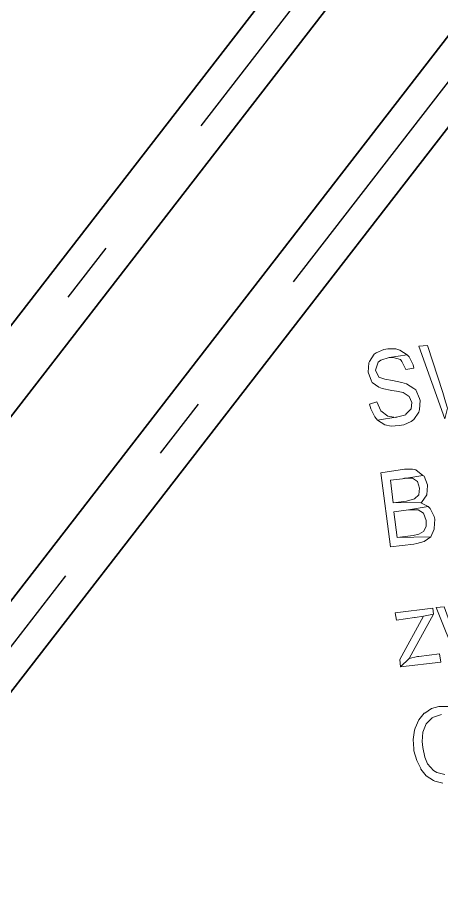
# Model space of a CAD drawing. Header units: metres. Extents: x 2713732.4 to 2713757.2, y 1226081.6 to 1226111.3.
# Drawn here: x 2713741.83 to 2713742.513, y 1226091.981 to 1226093.413 of the extents above; entities that cross this region are included whole.
import ezdxf

# ---------------------------------------------------------------- set-up
doc = ezdxf.new("R2010")
doc.units = ezdxf.units.M
doc.linetypes.add('DASHDOT', pattern=[1, 0.5, -0.25, 0, -0.25])
doc.layers.add('einlagen_boden_erstes_og', color=7, linetype='Continuous', true_color=0x000000)

msp = doc.modelspace()

# ---------------------------------------------------------------- linework, layer by layer
at = {"layer": 'einlagen_boden_erstes_og', "color": 1, "linetype": 'Continuous', "lineweight": 35, "true_color": 0xff0000, "extrusion": (0.000477202, 0.001815, 0.999998)}
for p, q in [((2713743.0695, 1226094.5313, -0.166), (2713740.7244, 1226091.5045, -0.1594)), ((2713743.1407, 1226094.4762, -0.1659), (2713740.7955, 1226091.4493, -0.1593)), ((2713743.2186, 1226094.2799, -0.1656), (2713740.972, 1226091.3802, -0.1592)), ((2713743.2898, 1226094.2247, -0.1655), (2713741.0432, 1226091.325, -0.1592))]:
    msp.add_line(p, q, dxfattribs=at)
at = {"layer": 'einlagen_boden_erstes_og', "color": 7, "linetype": 'DASHDOT', "lineweight": 25, "extrusion": (0.000477202, 0.001815, 0.999998)}
for p, q in [((2713743.1051, 1226094.5038, -0.1659), (2713740.76, 1226091.4769, -0.1593)), ((2713743.2542, 1226094.2523, -0.1655), (2713741.0076, 1226091.3526, -0.1592))]:
    msp.add_line(p, q, dxfattribs=at)
at = {"layer": 'einlagen_boden_erstes_og', "color": 7, "lineweight": 0}
for points in [[(2713742.4909, 1226092.8848), (2713742.4768, 1226092.8837), (2713742.5191, 1226092.7664), (2713742.5235, 1226092.7838), (2713742.5202, 1226092.7936), (2713742.5159, 1226092.8088)], [(2713742.4268, 1226092.8794), (2713742.4203, 1226092.8783), (2713742.4083, 1226092.8729), (2713742.4051, 1226092.8707), (2713742.3975, 1226092.8588), (2713742.3964, 1226092.8566), (2713742.3953, 1226092.8414), (2713742.3953, 1226092.8414), (2713742.4007, 1226092.8273), (2713742.4018, 1226092.8251), (2713742.4127, 1226092.8175), (2713742.4181, 1226092.8153), (2713742.4333, 1226092.8121), (2713742.4409, 1226092.811), (2713742.4518, 1226092.8088), (2713742.4615, 1226092.8023), (2713742.4659, 1226092.7925), (2713742.4648, 1226092.7827), (2713742.4561, 1226092.774), (2713742.4561, 1226092.773), (2713742.4431, 1226092.7697), (2713742.4105, 1226092.7643), (2713742.4224, 1226092.7567), (2713742.4322, 1226092.7545), (2713742.4453, 1226092.7556), (2713742.4529, 1226092.7567), (2713742.4648, 1226092.7621), (2713742.4691, 1226092.7653), (2713742.4768, 1226092.7773), (2713742.4778, 1226092.7816), (2713742.4789, 1226092.7958), (2713742.4778, 1226092.799), (2713742.4724, 1226092.8131), (2713742.4691, 1226092.8153), (2713742.4572, 1226092.8229), (2713742.4496, 1226092.8251), (2713742.4344, 1226092.8283), (2713742.4224, 1226092.8305), (2713742.4127, 1226092.8338), (2713742.4072, 1226092.8446), (2713742.4072, 1226092.8446), (2713742.4116, 1226092.8577), (2713742.4159, 1226092.8609), (2713742.429, 1226092.8653), (2713742.4583, 1226092.8696), (2713742.4463, 1226092.8772), (2713742.4398, 1226092.8794)], [(2713742.4583, 1226092.8696), (2713742.429, 1226092.8653), (2713742.4355, 1226092.8653), (2713742.4474, 1226092.862), (2713742.4496, 1226092.8588), (2713742.4561, 1226092.8457), (2713742.4691, 1226092.8479), (2713742.4681, 1226092.8533), (2713742.4615, 1226092.8664)], [(2713742.4094, 1226092.7936), (2713742.3975, 1226092.7903), (2713742.3996, 1226092.7827), (2713742.4061, 1226092.7697), (2713742.4105, 1226092.7643), (2713742.4431, 1226092.7697), (2713742.4398, 1226092.7686), (2713742.4268, 1226092.7708), (2713742.4268, 1226092.7708), (2713742.4159, 1226092.7795), (2713742.4159, 1226092.7795)], [(2713742.4539, 1226092.685), (2713742.4159, 1226092.6795), (2713742.4311, 1226092.56), (2713742.4691, 1226092.5644), (2713742.4735, 1226092.5655), (2713742.4854, 1226092.5687), (2713742.4963, 1226092.5763), (2713742.442, 1226092.5753), (2713742.4366, 1226092.6165), (2713742.4605, 1226092.6198), (2713742.492, 1226092.6252), (2713742.48, 1226092.6307), (2713742.4811, 1226092.6317), (2713742.4355, 1226092.6307), (2713742.4311, 1226092.6676), (2713742.4507, 1226092.6698), (2713742.4833, 1226092.6752), (2713742.4724, 1226092.6839), (2713742.467, 1226092.685)], [(2713742.4833, 1226092.6752), (2713742.4507, 1226092.6698), (2713742.4539, 1226092.6708), (2713742.467, 1226092.6708), (2713742.4746, 1226092.6654), (2713742.4778, 1226092.6546), (2713742.4768, 1226092.6437), (2713742.4702, 1226092.6372), (2713742.4572, 1226092.6339), (2713742.4355, 1226092.6307), (2713742.4811, 1226092.6317), (2713742.4898, 1226092.6437), (2713742.4898, 1226092.6437), (2713742.4909, 1226092.6589), (2713742.4909, 1226092.66), (2713742.4854, 1226092.6741)], [(2713742.492, 1226092.6252), (2713742.4605, 1226092.6198), (2713742.4626, 1226092.6198), (2713742.4757, 1226092.6198), (2713742.4844, 1226092.6144), (2713742.4887, 1226092.6024), (2713742.4887, 1226092.5926), (2713742.4844, 1226092.585), (2713742.4768, 1226092.5807), (2713742.4681, 1226092.5785), (2713742.442, 1226092.5753), (2713742.4963, 1226092.5763), (2713742.5017, 1226092.5883), (2713742.5017, 1226092.5894), (2713742.5028, 1226092.6046), (2713742.5017, 1226092.6089), (2713742.4952, 1226092.622)], [(2713742.4996, 1226092.4612), (2713742.4387, 1226092.4536), (2713742.4409, 1226092.4416), (2713742.4702, 1226092.446), (2713742.4713, 1226092.446), (2713742.4844, 1226092.4482), (2713742.5006, 1226092.4514)], [(2713742.5006, 1226092.4514), (2713742.4844, 1226092.4482), (2713742.4463, 1226092.3786), (2713742.4474, 1226092.3667), (2713742.4615, 1226092.3797), (2713742.4681, 1226092.3917)], [(2713742.518, 1226092.4634), (2713742.505, 1226092.4623), (2713742.5387, 1226092.3776), (2713742.543, 1226092.3971), (2713742.5354, 1226092.4145)], [(2713742.5104, 1226092.3873), (2713742.4768, 1226092.383), (2713742.4746, 1226092.383), (2713742.4615, 1226092.3797), (2713742.4474, 1226092.3667), (2713742.5126, 1226092.3743)]]:
    msp.add_lwpolyline(points, close=True, dxfattribs=at)
for points in [[(2713742.5256, 1226092.3026), (2713742.5115, 1226092.3026), (2713742.5093, 1226092.3026), (2713742.4974, 1226092.2994), (2713742.4865, 1226092.2917), (2713742.4854, 1226092.2917), (2713742.4768, 1226092.2809), (2713742.4713, 1226092.2679), (2713742.4702, 1226092.2646), (2713742.4681, 1226092.2494), (2713742.4691, 1226092.2342), (2713742.4691, 1226092.2309), (2713742.4735, 1226092.2157), (2713742.48, 1226092.2027), (2713742.48, 1226092.2016), (2713742.4887, 1226092.1907), (2713742.5006, 1226092.1831), (2713742.5028, 1226092.182), (2713742.5159, 1226092.1788)], [(2713742.5191, 1226092.1929), (2713742.5061, 1226092.1962), (2713742.5006, 1226092.1994), (2713742.4909, 1226092.2103), (2713742.4865, 1226092.2211), (2713742.4833, 1226092.2364), (2713742.4822, 1226092.2461), (2713742.4833, 1226092.2613), (2713742.4887, 1226092.2744), (2713742.4887, 1226092.2744), (2713742.4985, 1226092.2841), (2713742.5006, 1226092.2852), (2713742.5137, 1226092.2896)]]:
    msp.add_lwpolyline(points, dxfattribs=at)

doc.saveas('drawing.dxf')
